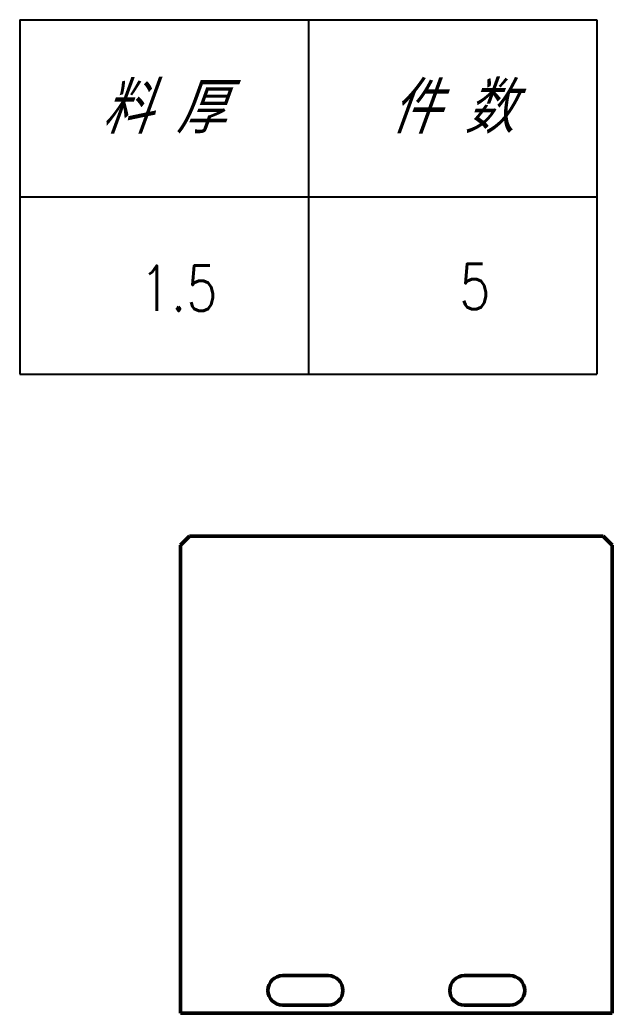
# Model space of a CAD drawing. Header units: millimetres. Extents: x 115 to 5146, y 57 to 1134.
# Drawn here: x 3309.9 to 3440.3, y 376.2 to 594.9 of the extents above; entities that cross this region are included whole.
import ezdxf
from ezdxf.enums import TextEntityAlignment as Align

# ---------------------------------------------------------------- set-up
doc = ezdxf.new("R2010")
doc.units = ezdxf.units.MM
doc.layers.add('DRAWING', color=7, linetype='Continuous', lineweight=50)
doc.styles.add('DIM', font='romans.shx', dxfattribs={"width": 0.8, "bigfont": 'bigfont.shx'})
doc.styles.get("Standard").update_dxf_attribs({"font": 'txt.shx', "width": 0.8, "oblique": 20, "bigfont": 'bigfont.shx'})

# ---------------------------------------------------------------- blocks, each defined once
blk = doc.blocks.new('*T132')
at = {"color": 0, "linetype": 'ByBlock', "lineweight": -2, "transparency": 16777216}
for p, q in [((0, 0), (127, 0)), ((0, 0), (0, -78)), ((63.5, 0), (63.5, -78)), ((127, 0), (127, -78)), ((0, -39), (127, -39)), ((0, -78), (127, -78))]:
    blk.add_line(p, q, dxfattribs=at)
at = {"color": 0, "transparency": 16777216, "char_height": 10, "width": 60.5, "attachment_point": 5}
for s, insert in [('{\\fSimSun|b0|i0|c134|p2;料 厚}', (31.75, -19.5)), ('{\\fSimSun|b0|i0|c134|p2;件 数}', (95.25, -19.5))]:
    blk.add_mtext(s, dxfattribs=dict(at, insert=insert))
blk = doc.blocks.new('拆图参数')
blk.add_blockref('*T132', (-63.5, 78))
at = {"style": 'DIM', "width": 0.8}
blk.add_attdef('1', text='', height=10, dxfattribs=at).set_placement((36.65, 19.27), align=Align.MIDDLE_CENTER)
blk.add_attdef('6', text='', height=10, dxfattribs=at).set_placement((-37.13, 18.91), align=Align.MIDDLE_LEFT)

msp = doc.modelspace()

# ---------------------------------------------------------------- linework, layer by layer
at = {"layer": 'DRAWING', "ltscale": 0.070711}
for p, q in [((3345.26, 479.169), (3347.26, 481.169)), ((3438.26, 481.169), (3440.26, 479.169))]:
    msp.add_line(p, q, dxfattribs=at)
at = {"layer": 'DRAWING'}
for p, q in [((3438.26, 481.169), (3347.26, 481.169)), ((3345.26, 479.169), (3345.26, 376.169)), ((3440.26, 376.169), (3440.26, 479.169)), ((3345.26, 376.169), (3440.26, 376.169))]:
    msp.add_line(p, q, dxfattribs=at)
at = {"layer": 'DRAWING', "ltscale": 0.25}
for p, q in [((3377.76, 384.419), (3367.76, 384.419)), ((3417.76, 384.419), (3407.76, 384.419)), ((3367.76, 377.919), (3377.76, 377.919)), ((3407.76, 377.919), (3417.76, 377.919))]:
    msp.add_line(p, q, dxfattribs=at)
at = {"layer": 'DRAWING'}
for centre, start, end in [((3367.76, 381.169), 90, 270), ((3377.76, 381.169), 270, 90), ((3407.76, 381.169), 90, 270), ((3417.76, 381.169), 270, 90)]:
    msp.add_arc(centre, 3.25, start, end, dxfattribs=at)

# ---------------------------------------------------------------- block references
at = {"color": 7}
msp.add_blockref('拆图参数', (3373.392, 516.86), dxfattribs=at).add_auto_attribs({'1': '5', '6': '1.5'})

doc.saveas('drawing.dxf')
